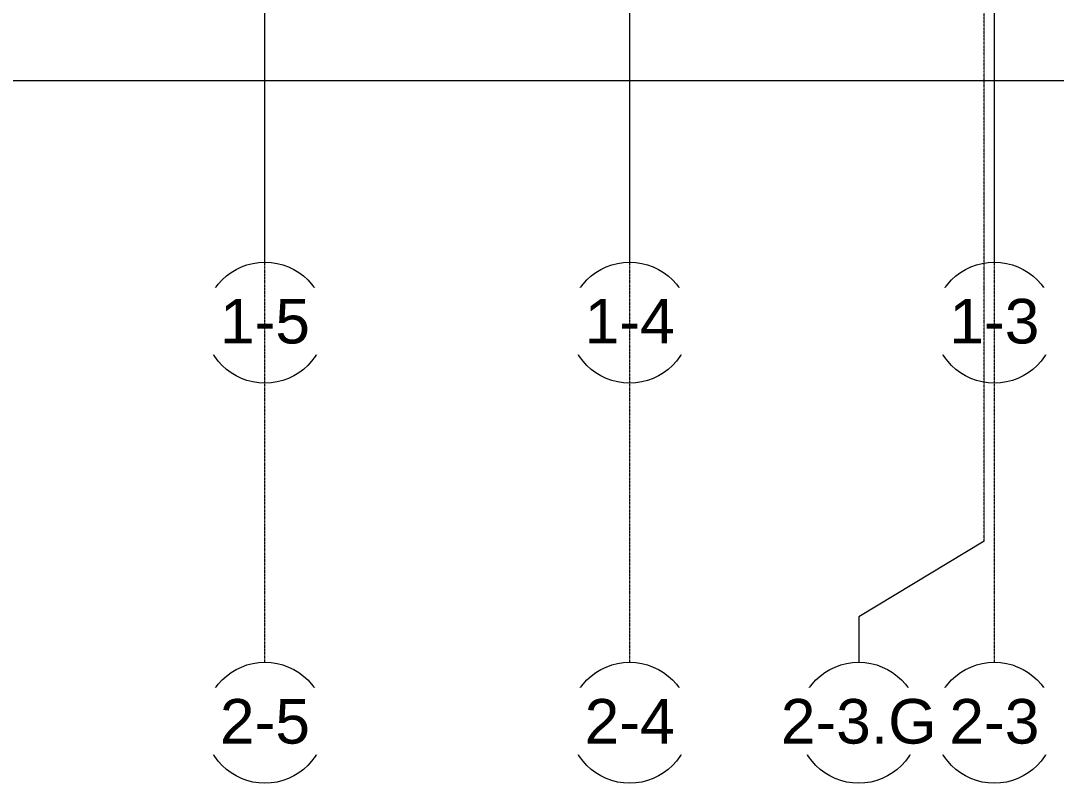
# Model space of a CAD drawing. Header units: inches. Extents: x 25369 to 33161, y -23509 to -20274.
# Drawn here: x 30848 to 31670, y -23509 to -22904 of the extents above; entities that cross this region are included whole.
import ezdxf

# ---------------------------------------------------------------- set-up
doc = ezdxf.new("R2010")
doc.units = ezdxf.units.IN
doc.header["$MEASUREMENT"] = 0
doc.linetypes.add('Grid Line 1_2_', pattern=[0.875, 0.5, -0.125, 0.125, -0.125])
for name, color, linetype, lineweight in [('C-TOPO', 7, 'Continuous', 9), ('Conc', 7, 'Continuous', 13), ('S-GRID', 1, 'Continuous', 9), ('S-GRID-IDEN', 1, 'Continuous', 9)]:
    doc.layers.add(name, color=color, linetype=linetype, lineweight=lineweight)
doc.styles.add('Arial', font='arial.ttf', dxfattribs={"height": 35.407186})

# ---------------------------------------------------------------- blocks, each defined once
blk = doc.blocks.new('Grid - Grid Head - Circle-14747-Overall Floor Plan')
at = {"layer": 'S-GRID-IDEN'}
blk.add_circle((0, 0), 0.25, dxfattribs=at)

msp = doc.modelspace()

# ---------------------------------------------------------------- linework, layer by layer
at = {"layer": 'C-TOPO'}
for p in [(32293.1, -22952.07), (32214.02, -22952.07)]:
    msp.add_line(p, (29633.03, -22952.07), dxfattribs=at)
at = {"layer": 'Conc'}
msp.add_line((32088.02, -22952.07), (29633.03, -22952.07), dxfattribs=at)
at = {"layer": 'S-GRID', "linetype": 'Grid Line 1_2_'}
for p, q in [((31041.52, -23095.8), (31041.52, -20550.05)), ((31331.02, -23095.8), (31331.02, -20550.05)), ((31620.52, -23095.8), (31620.52, -20550.05))]:
    msp.add_line(p, q, dxfattribs=at)
at = {"layer": 'S-GRID'}
for p, q in [((31612.52, -23317.24), (31512.82, -23377.17)), ((31512.82, -23377.17), (31512.82, -23413.24))]:
    msp.add_line(p, q, dxfattribs=at)

# ---------------------------------------------------------------- block references
at = {"layer": 'S-GRID-IDEN', "xscale": 191.9999999999999, "yscale": 191.9999999999999, "zscale": 191.9999999999999}
for p in [(31041.52, -23143.8), (31331.02, -23143.8), (31620.52, -23143.8), (31041.52, -23461.24), (31331.02, -23461.24), (31512.82, -23461.24), (31620.52, -23461.24)]:
    msp.add_blockref('Grid - Grid Head - Circle-14747-Overall Floor Plan', p, dxfattribs=at)

# ---------------------------------------------------------------- next in the draw order: texts
at = {"layer": 'S-GRID-IDEN', "char_height": 35.407, "width": 85.104, "attachment_point": 2, "line_spacing_factor": 0.938532, "style": 'Arial', "bg_fill": 3, "box_fill_scale": 1.25, "bg_fill_color": 0, "bg_fill_transparency": 0}
for s, insert in [('1-5', (31041.51, -23124.93)), ('1-4', (31331.01, -23124.93)), ('1-3', (31620.51, -23124.93)), ('2-5', (31041.51, -23442.37)), ('2-4', (31331.01, -23442.37)), ('2-3', (31620.51, -23442.37))]:
    msp.add_mtext(s, dxfattribs=dict(at, insert=insert))

# ---------------------------------------------------------------- next in the draw order: linework, layer by layer
at = {"layer": 'S-GRID', "linetype": 'Grid Line 1_2_'}
for p, q in [((31041.52, -23413.24), (31041.52, -20902.43)), ((31331.02, -23413.24), (31331.02, -20902.43)), ((31612.52, -23317.24), (31612.52, -20902.43)), ((31620.52, -23413.24), (31620.52, -20902.43))]:
    msp.add_line(p, q, dxfattribs=at)

# ---------------------------------------------------------------- next in the draw order: texts
at = {"layer": 'S-GRID-IDEN', "insert": (31512.81, -23442.37), "char_height": 35.407, "width": 147.312, "attachment_point": 2, "line_spacing_factor": 0.938532, "style": 'Arial', "bg_fill": 3, "box_fill_scale": 1.25, "bg_fill_color": 0, "bg_fill_transparency": 0}
msp.add_mtext('2-3.G', dxfattribs=at)

doc.saveas('drawing.dxf')
